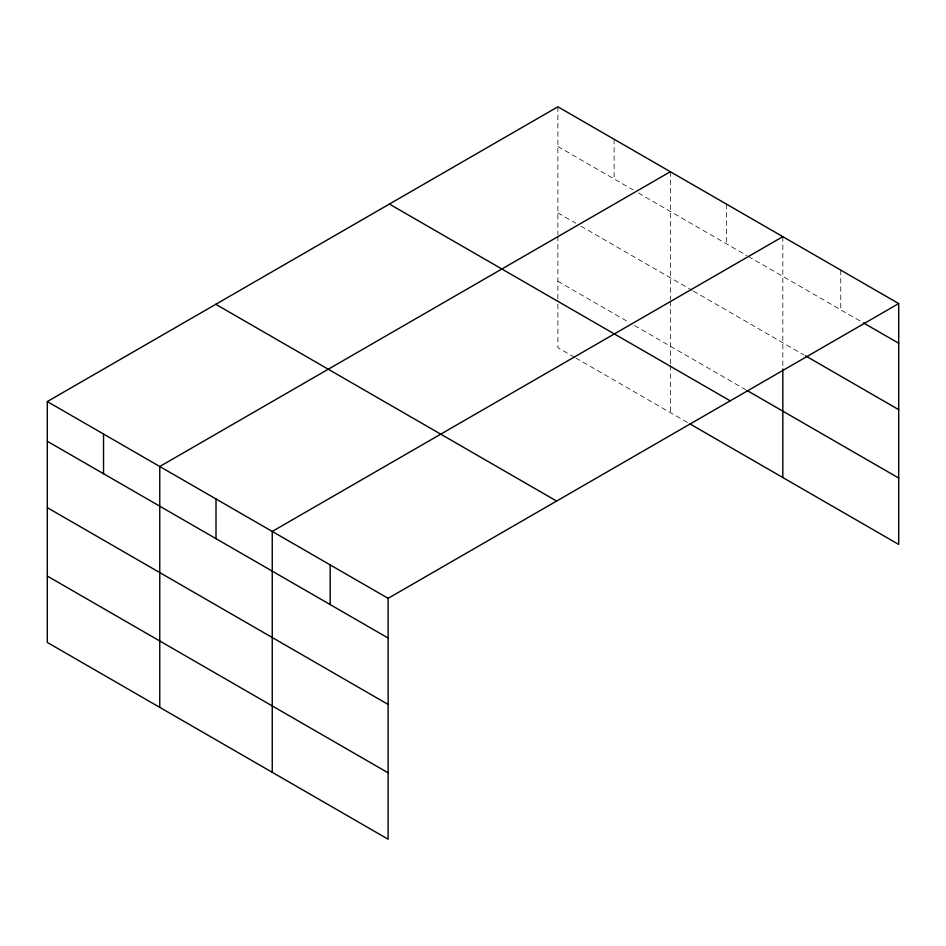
<?xml version="1.0" encoding="UTF-8"?>
<svg xmlns="http://www.w3.org/2000/svg" width="946" height="946" viewBox="0 0 946 946"><rect width="100%" height="100%" fill="white"/><g stroke="black" fill="none" stroke-linecap="round" stroke-linejoin="round"><path stroke-width="0.71" stroke-dasharray="4.73 3.55" d="M557.88 146.488L633.288 190.016M638.396 192.972L747.033 255.692M748.31 256.425L862.173 322.172M557.88 212.874L575.771 223.197M580.879 226.153L692.082 290.351M693.359 291.084L804.23 355.105M557.88 281.269L629.457 322.598M634.565 325.542L745.755 389.74M574.494 357.257L557.88 347.655L557.88 300.45M575.771 357.99L688.239 422.921M840.758 270.107L840.758 309.803M782.827 236.654L782.827 367.486M726.587 204.194L726.587 243.891M670.347 171.723L670.347 299.634M670.347 301.088L670.347 363.914M670.347 365.381L670.347 412.598M614.12 139.251L614.12 178.948M557.88 106.792L557.88 234.703M557.88 236.157L557.88 298.971"/><path stroke-width="1.42" d="M898.7 303.56L557.88 106.792L47.3 401.565L47.3 642.44L388.12 839.208L388.12 598.345L898.7 303.56L898.7 544.435L689.516 423.666M670.347 171.723L159.768 466.508L159.768 707.372M782.827 236.654L272.247 531.439L272.247 772.314M863.438 322.893L898.7 343.256M805.495 355.826L898.7 409.642M747.033 390.485L898.7 478.037M389.385 204.064L730.206 400.832M215.794 304.293L556.615 501.061M47.3 401.565L388.12 598.345M47.3 441.262L388.12 638.03M47.3 507.647L388.12 704.427M47.3 576.055L388.12 772.823M782.827 368.94L782.827 477.529M330.178 564.892L330.178 604.589M216.007 498.968L216.007 538.664M103.54 434.037L103.54 473.733"/></g></svg>
